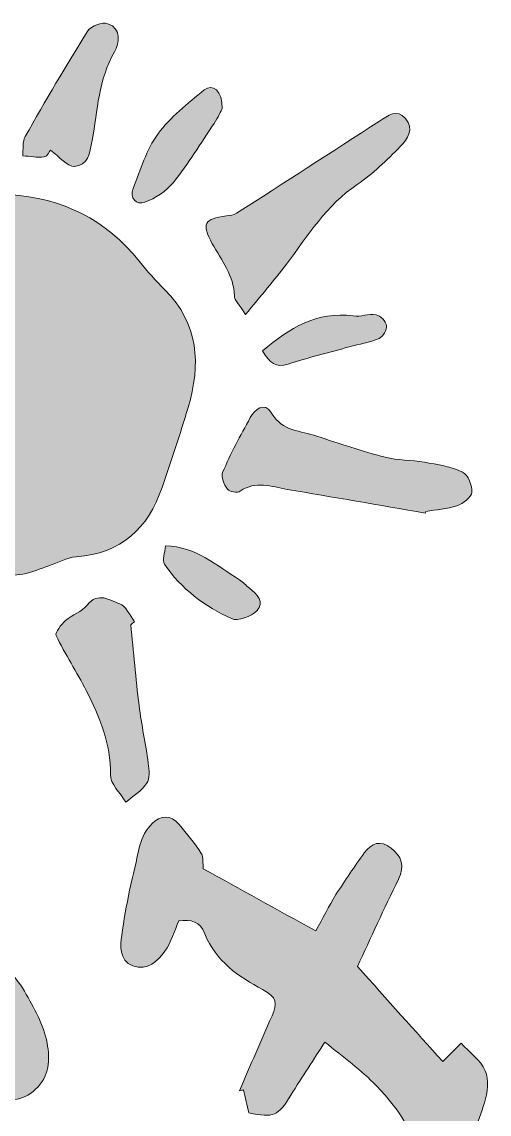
# Model space of a CAD drawing. Header units: centimetres. Extents: x 0 to 18.3, y -0.9 to 29.5.
# Drawn here: x 11.07 to 13.181, y 24.299 to 29.239 of the extents above; entities that cross this region are included whole.
import ezdxf

# ---------------------------------------------------------------- set-up
doc = ezdxf.new("R2010")
doc.units = ezdxf.units.CM
doc.header["$MEASUREMENT"] = 0
doc.layers.add('Layer 1', color=7, linetype='Continuous', lineweight=0)

msp = doc.modelspace()

# ---------------------------------------------------------------- hatches: boundary and pattern name
at = {"layer": 'Layer 1', "true_color": 0x000000, "transparency": 33554687}
h = msp.add_hatch(color=18, dxfattribs=at)
h.dxf.hatch_style = 2
edge = h.paths.add_edge_path()
edge.add_spline(control_points=[(11.1999, 28.6583), (11.196, 28.6541), (11.1851, 28.6305), (11.1713, 28.6288), (11.1396, 28.6247), (11.1065, 28.6312), (11.0741, 28.6334), (11.0774, 28.6626), (11.0722, 28.6967), (11.0855, 28.7203), (11.1768, 28.8815), (11.2698, 29.0419), (11.3682, 29.1987), (11.3821, 29.2209), (11.434, 29.2392), (11.4586, 29.2308), (11.5239, 29.2085), (11.5094, 29.1409), (11.4883, 29.1037), (11.417, 28.9783), (11.4119, 28.8381), (11.3881, 28.7031), (11.3775, 28.6435), (11.3686, 28.5892), (11.3076, 28.5855), (11.2758, 28.5835), (11.241, 28.6288), (11.1999, 28.6583)], knot_values=[0, 0, 0, 0, 1, 1, 1, 2, 2, 2, 3, 3, 3, 4, 4, 4, 5, 5, 5, 6, 6, 6, 7, 7, 7, 8, 8, 8, 9, 9, 9, 9], degree=3, periodic=0)
h = msp.add_hatch(color=18, dxfattribs=at)
h.dxf.hatch_style = 2
edge = h.paths.add_edge_path()
edge.add_spline(control_points=[(11.9759, 28.847), (11.9706, 28.8373), (11.9568, 28.8069), (11.9385, 28.7794), (11.8788, 28.6895), (11.822, 28.597), (11.7548, 28.513), (11.7231, 28.4733), (11.6737, 28.4409), (11.6257, 28.4231), (11.5869, 28.4086), (11.5566, 28.4428), (11.5732, 28.4857), (11.6058, 28.5699), (11.6329, 28.6603), (11.6849, 28.7318), (11.7406, 28.8085), (11.8193, 28.8699), (11.8938, 28.931), (11.932, 28.9624), (11.9765, 28.9275), (11.9759, 28.847)], knot_values=[0, 0, 0, 0, 1, 1, 1, 2, 2, 2, 3, 3, 3, 4, 4, 4, 5, 5, 5, 6, 6, 6, 7, 7, 7, 7], degree=3, periodic=0)
h = msp.add_hatch(color=18, dxfattribs=at)
h.dxf.hatch_style = 2
edge = h.paths.add_edge_path()
edge.add_spline(control_points=[(12.0813, 27.9154), (12.0516, 27.9632), (12.0307, 27.9814), (12.0304, 27.9999), (12.029, 28.093), (11.9719, 28.1605), (11.9307, 28.2359), (11.8814, 28.3263), (11.8935, 28.3481), (11.9948, 28.3615), (12.0103, 28.3635), (12.0276, 28.3653), (12.0402, 28.3733), (12.2558, 28.5115), (12.4708, 28.6506), (12.6858, 28.7898), (12.7238, 28.8144), (12.7644, 28.8486), (12.8041, 28.8017), (12.8438, 28.7549), (12.8126, 28.708), (12.7796, 28.6747), (12.719, 28.6137), (12.6569, 28.5515), (12.5859, 28.5039), (12.4467, 28.4105), (12.3629, 28.2716), (12.2654, 28.143), (12.2105, 28.0706), (12.1512, 28.0015), (12.0813, 27.9154)], knot_values=[0, 0, 0, 0, 1, 1, 1, 2, 2, 2, 3, 3, 3, 4, 4, 4, 5, 5, 5, 6, 6, 6, 7, 7, 7, 8, 8, 8, 9, 9, 9, 10, 10, 10, 10], degree=3, periodic=0)
h = msp.add_hatch(color=18, dxfattribs=at)
h.dxf.hatch_style = 2
edge = h.paths.add_edge_path()
edge.add_spline(control_points=[(10.8271, 26.718), (10.6546, 26.7766), (10.4527, 26.8171), (10.383, 27.0515), (10.3596, 27.13), (10.3073, 27.1997), (10.2815, 27.2778), (10.2584, 27.3479), (10.2348, 27.4264), (10.2439, 27.497), (10.2799, 27.7741), (10.3723, 28.0354), (10.539, 28.2605), (10.6232, 28.3741), (10.7401, 28.461), (10.9019, 28.4437), (10.9383, 28.4398), (10.9772, 28.4607), (11.0141, 28.4582), (11.2533, 28.4423), (11.4515, 28.345), (11.6021, 28.1553), (11.6374, 28.1108), (11.6754, 28.0679), (11.7157, 28.0278), (11.8704, 27.8734), (11.8791, 27.6901), (11.8215, 27.495), (11.7856, 27.3734), (11.7452, 27.2531), (11.704, 27.1332), (11.6403, 26.9482), (11.5191, 26.8344), (11.3153, 26.8196), (11.2736, 26.8166), (11.2334, 26.7933), (11.1924, 26.7795), (11.1535, 26.7664), (11.1154, 26.7479), (11.0754, 26.7419), (11.0002, 26.7307), (10.924, 26.7268), (10.8271, 26.718)], knot_values=[0, 0, 0, 0, 1, 1, 1, 2, 2, 2, 3, 3, 3, 4, 4, 4, 5, 5, 5, 6, 6, 6, 7, 7, 7, 8, 8, 8, 9, 9, 9, 10, 10, 10, 11, 11, 11, 12, 12, 12, 13, 13, 13, 14, 14, 14, 14], degree=3, periodic=0)
h = msp.add_hatch(color=18, dxfattribs=at)
h.dxf.hatch_style = 2
edge = h.paths.add_edge_path()
edge.add_spline(control_points=[(12.1581, 27.7518), (12.2792, 27.8534), (12.4026, 27.9315), (12.5678, 27.9089), (12.6013, 27.9043), (12.6379, 27.9201), (12.6707, 27.9141), (12.6899, 27.9106), (12.7154, 27.8842), (12.7183, 27.8651), (12.721, 27.8473), (12.702, 27.8151), (12.6847, 27.8077), (12.6417, 27.7892), (12.5941, 27.7815), (12.5485, 27.7689), (12.4565, 27.7435), (12.3636, 27.721), (12.2732, 27.6911), (12.2175, 27.6726), (12.1893, 27.696), (12.1581, 27.7518)], knot_values=[0, 0, 0, 0, 1, 1, 1, 2, 2, 2, 3, 3, 3, 4, 4, 4, 5, 5, 5, 6, 6, 6, 7, 7, 7, 7], degree=3, periodic=0)
h = msp.add_hatch(color=18, dxfattribs=at)
h.dxf.hatch_style = 2
edge = h.paths.add_edge_path()
edge.add_spline(control_points=[(12.8921, 27.0177), (12.6843, 27.0535), (12.4766, 27.0896), (12.2687, 27.1248), (12.1981, 27.1367), (12.1273, 27.1659), (12.0571, 27.1166), (12.0448, 27.108), (12.0077, 27.114), (11.999, 27.1258), (11.9839, 27.1462), (11.9687, 27.1822), (11.9771, 27.2015), (12.0139, 27.2862), (12.0567, 27.3687), (12.1024, 27.449), (12.1236, 27.4861), (12.1657, 27.5248), (12.1986, 27.4692), (12.2473, 27.3869), (12.3307, 27.3899), (12.4031, 27.3655), (12.505, 27.3312), (12.6073, 27.2973), (12.7113, 27.2703), (12.7686, 27.2555), (12.8302, 27.2581), (12.8889, 27.2476), (12.9475, 27.2372), (13.0086, 27.228), (13.0612, 27.2028), (13.0859, 27.191), (13.1062, 27.1416), (13.1037, 27.1113), (13.1017, 27.0885), (13.0635, 27.0599), (13.0357, 27.0502), (12.9914, 27.0348), (12.9424, 27.0329), (12.8954, 27.0253), (12.8943, 27.0228), (12.8932, 27.0203), (12.8921, 27.0177)], knot_values=[0, 0, 0, 0, 1, 1, 1, 2, 2, 2, 3, 3, 3, 4, 4, 4, 5, 5, 5, 6, 6, 6, 7, 7, 7, 8, 8, 8, 9, 9, 9, 10, 10, 10, 11, 11, 11, 12, 12, 12, 13, 13, 13, 14, 14, 14, 14], degree=3, periodic=0)
h = msp.add_hatch(color=18, dxfattribs=at)
h.dxf.hatch_style = 2
edge = h.paths.add_edge_path()
edge.add_spline(control_points=[(11.719, 26.8688), (11.8592, 26.8676), (11.9506, 26.7777), (12.0543, 26.7153), (12.0705, 26.7055), (12.0828, 26.6898), (12.0981, 26.6783), (12.1337, 26.6515), (12.1683, 26.6139), (12.1327, 26.5767), (12.1073, 26.5501), (12.0451, 26.5268), (12.0172, 26.54), (11.8976, 26.5964), (11.7894, 26.6737), (11.7147, 26.7865), (11.703, 26.8042), (11.7168, 26.8387), (11.719, 26.8688)], knot_values=[0, 0, 0, 0, 1, 1, 1, 2, 2, 2, 3, 3, 3, 4, 4, 4, 5, 5, 5, 6, 6, 6, 6], degree=3, periodic=0)
h = msp.add_hatch(color=18, dxfattribs=at)
h.dxf.hatch_style = 2
edge = h.paths.add_edge_path()
edge.add_spline(control_points=[(11.5625, 26.5128), (11.5746, 26.3908), (11.5847, 26.2686), (11.5997, 26.147), (11.6105, 26.0598), (11.6298, 25.9736), (11.6415, 25.8864), (11.6456, 25.8559), (11.6491, 25.8168), (11.634, 25.7942), (11.6112, 25.7602), (11.5718, 25.7373), (11.5394, 25.7096), (11.5151, 25.7513), (11.4693, 25.7936), (11.4702, 25.8347), (11.4735, 25.9749), (11.4216, 26.0955), (11.3612, 26.2146), (11.3184, 26.299), (11.266, 26.3787), (11.2252, 26.464), (11.2189, 26.4772), (11.248, 26.5138), (11.2679, 26.5315), (11.2975, 26.5578), (11.3419, 26.5705), (11.3651, 26.6005), (11.4143, 26.6645), (11.4674, 26.622), (11.5123, 26.6077), (11.5405, 26.5987), (11.5573, 26.5543), (11.5792, 26.5258), (11.5736, 26.5215), (11.5681, 26.5171), (11.5625, 26.5128)], knot_values=[0, 0, 0, 0, 1, 1, 1, 2, 2, 2, 3, 3, 3, 4, 4, 4, 5, 5, 5, 6, 6, 6, 7, 7, 7, 8, 8, 8, 9, 9, 9, 10, 10, 10, 11, 11, 11, 12, 12, 12, 12], degree=3, periodic=0)
h = msp.add_hatch(color=18, dxfattribs=at)
h.dxf.hatch_style = 2
edge = h.paths.add_edge_path()
edge.add_spline(control_points=[(9.146, 25.6807), (9.2953, 25.8081), (9.4778, 25.8816), (9.6662, 25.8567), (9.8245, 25.8358), (9.9944, 25.787), (10.0916, 25.6218), (10.1537, 25.5164), (10.2327, 25.4205), (10.3088, 25.3239), (10.3314, 25.2952), (10.3675, 25.2745), (10.4011, 25.2575), (10.5329, 25.1905), (10.6483, 25.0986), (10.7986, 25.0573), (10.9029, 25.0286), (11.0132, 24.9765), (11.0818, 24.8552), (11.1254, 24.7781), (11.169, 24.7058), (11.1844, 24.6201), (11.1978, 24.5455), (11.1964, 24.4716), (11.1324, 24.4118), (11.071, 24.3544), (11.0043, 24.3535), (10.9393, 24.3915), (10.8343, 24.453), (10.7467, 24.5338), (10.6759, 24.6357), (10.6112, 24.7287), (10.5333, 24.8055), (10.4263, 24.8627), (10.2055, 24.9807), (9.9908, 25.1107), (9.8132, 25.2952), (9.7455, 25.3656), (9.6474, 25.4067), (9.5635, 25.4616), (9.546, 25.473), (9.5295, 25.486), (9.5134, 25.4993), (9.472, 25.5334), (9.4307, 25.5484), (9.373, 25.5328), (9.2171, 25.4906), (9.1826, 25.5153), (9.146, 25.6807)], knot_values=[0, 0, 0, 0, 1, 1, 1, 2, 2, 2, 3, 3, 3, 4, 4, 4, 5, 5, 5, 6, 6, 6, 7, 7, 7, 8, 8, 8, 9, 9, 9, 10, 10, 10, 11, 11, 11, 12, 12, 12, 13, 13, 13, 14, 14, 14, 15, 15, 15, 16, 16, 16, 16], degree=3, periodic=0)
h = msp.add_hatch(color=18, dxfattribs=at)
h.dxf.hatch_style = 2
edge = h.paths.add_edge_path()
edge.add_spline(control_points=[(11.8896, 25.4091), (12.0579, 25.3159), (12.2219, 25.225), (12.3978, 25.1275), (12.4287, 25.1834), (12.4566, 25.2392), (12.4895, 25.2918), (12.5298, 25.3562), (12.5733, 25.4187), (12.6173, 25.4808), (12.6495, 25.5264), (12.6917, 25.5392), (12.7381, 25.5023), (12.7847, 25.4653), (12.8026, 25.4226), (12.7721, 25.3614), (12.7061, 25.2293), (12.6462, 25.0943), (12.5867, 24.9667), (12.7207, 24.8169), (12.8477, 24.6751), (12.9716, 24.5367), (12.9952, 24.5602), (13.0249, 24.5898), (13.0545, 24.6194), (13.0923, 24.5786), (13.1432, 24.5435), (13.1639, 24.4955), (13.1814, 24.4547), (13.1735, 24.3962), (13.1601, 24.3505), (13.1337, 24.26), (13.0877, 24.1773), (13.1164, 24.0748), (13.1325, 24.0172), (13.0007, 23.8755), (12.9398, 23.8669), (12.8741, 23.8576), (12.7994, 23.9425), (12.8219, 24.0144), (12.8778, 24.1929), (12.7795, 24.3135), (12.6718, 24.4273), (12.6049, 24.4979), (12.5233, 24.5546), (12.4396, 24.6248), (12.391, 24.5493), (12.3364, 24.4678), (12.2852, 24.3842), (12.228, 24.2908), (12.2094, 24.2814), (12.0953, 24.3046), (12.0875, 24.3391), (12.0796, 24.3739), (12.0718, 24.4088), (12.0658, 24.4075), (12.0599, 24.4061), (12.054, 24.4048), (12.1027, 24.5181), (12.1503, 24.6319), (12.2006, 24.7444), (12.2255, 24.7999), (12.2226, 24.8279), (12.1582, 24.8624), (12.0503, 24.9202), (11.9449, 24.9918), (11.8971, 25.1151), (11.8752, 25.1715), (11.8345, 25.1802), (11.7796, 25.174), (11.7592, 25.1279), (11.7458, 25.0763), (11.7164, 25.0365), (11.6833, 24.9918), (11.6394, 24.9444), (11.5723, 24.9697), (11.5073, 24.9942), (11.5161, 25.0652), (11.5215, 25.107), (11.539, 25.2443), (11.572, 25.3799), (11.604, 25.515), (11.6124, 25.5503), (11.633, 25.5874), (11.6586, 25.6129), (11.6958, 25.65), (11.7425, 25.6569), (11.7811, 25.609), (11.8156, 25.5664), (11.8514, 25.5244), (11.8807, 25.4783), (11.892, 25.4605), (11.8871, 25.4324), (11.8896, 25.4091)], knot_values=[0, 0, 0, 0, 1, 1, 1, 2, 2, 2, 3, 3, 3, 4, 4, 4, 5, 5, 5, 6, 6, 6, 7, 7, 7, 8, 8, 8, 9, 9, 9, 10, 10, 10, 11, 11, 11, 12, 12, 12, 13, 13, 13, 14, 14, 14, 15, 15, 15, 16, 16, 16, 17, 17, 17, 18, 18, 18, 19, 19, 19, 20, 20, 20, 21, 21, 21, 22, 22, 22, 23, 23, 23, 24, 24, 24, 25, 25, 25, 26, 26, 26, 27, 27, 27, 28, 28, 28, 29, 29, 29, 30, 30, 30, 31, 31, 31, 31], degree=3, periodic=0)

# ---------------------------------------------------------------- linework, layer by layer
at = {"layer": 'Layer 1'}
for points, knots in [([(11.1999, 28.6583), (11.196, 28.6541), (11.1851, 28.6305), (11.1713, 28.6288), (11.1396, 28.6247), (11.1065, 28.6312), (11.0741, 28.6334), (11.0774, 28.6626), (11.0722, 28.6967), (11.0855, 28.7203), (11.1768, 28.8815), (11.2698, 29.0419), (11.3682, 29.1987), (11.3821, 29.2209), (11.434, 29.2392), (11.4586, 29.2308), (11.5239, 29.2085), (11.5094, 29.1409), (11.4883, 29.1037), (11.417, 28.9783), (11.4119, 28.8381), (11.3881, 28.7031), (11.3775, 28.6435), (11.3686, 28.5892), (11.3076, 28.5855), (11.2758, 28.5835), (11.241, 28.6288), (11.1999, 28.6583)], [0, 0, 0, 0, 1, 1, 1, 2, 2, 2, 3, 3, 3, 4, 4, 4, 5, 5, 5, 6, 6, 6, 7, 7, 7, 8, 8, 8, 9, 9, 9, 9]), ([(11.9759, 28.847), (11.9706, 28.8373), (11.9568, 28.8069), (11.9385, 28.7794), (11.8788, 28.6895), (11.822, 28.597), (11.7548, 28.513), (11.7231, 28.4733), (11.6737, 28.4409), (11.6257, 28.4231), (11.5869, 28.4086), (11.5566, 28.4428), (11.5732, 28.4857), (11.6058, 28.5699), (11.6329, 28.6603), (11.6849, 28.7318), (11.7406, 28.8085), (11.8193, 28.8699), (11.8938, 28.931), (11.932, 28.9624), (11.9765, 28.9275), (11.9759, 28.847)], [0, 0, 0, 0, 1, 1, 1, 2, 2, 2, 3, 3, 3, 4, 4, 4, 5, 5, 5, 6, 6, 6, 7, 7, 7, 7]), ([(12.0813, 27.9154), (12.0516, 27.9632), (12.0307, 27.9814), (12.0304, 27.9999), (12.029, 28.093), (11.9719, 28.1605), (11.9307, 28.2359), (11.8814, 28.3263), (11.8935, 28.3481), (11.9948, 28.3615), (12.0103, 28.3635), (12.0276, 28.3653), (12.0402, 28.3733), (12.2558, 28.5115), (12.4708, 28.6506), (12.6858, 28.7898), (12.7238, 28.8144), (12.7644, 28.8486), (12.8041, 28.8017), (12.8438, 28.7549), (12.8126, 28.708), (12.7796, 28.6747), (12.719, 28.6137), (12.6569, 28.5515), (12.5859, 28.5039), (12.4467, 28.4105), (12.3629, 28.2716), (12.2654, 28.143), (12.2105, 28.0706), (12.1512, 28.0015), (12.0813, 27.9154)], [0, 0, 0, 0, 1, 1, 1, 2, 2, 2, 3, 3, 3, 4, 4, 4, 5, 5, 5, 6, 6, 6, 7, 7, 7, 8, 8, 8, 9, 9, 9, 10, 10, 10, 10]), ([(10.8271, 26.718), (10.6546, 26.7766), (10.4527, 26.8171), (10.383, 27.0515), (10.3596, 27.13), (10.3073, 27.1997), (10.2815, 27.2778), (10.2584, 27.3479), (10.2348, 27.4264), (10.2439, 27.497), (10.2799, 27.7741), (10.3723, 28.0354), (10.539, 28.2605), (10.6232, 28.3741), (10.7401, 28.461), (10.9019, 28.4437), (10.9383, 28.4398), (10.9772, 28.4607), (11.0141, 28.4582), (11.2533, 28.4423), (11.4515, 28.345), (11.6021, 28.1553), (11.6374, 28.1108), (11.6754, 28.0679), (11.7157, 28.0278), (11.8704, 27.8734), (11.8791, 27.6901), (11.8215, 27.495), (11.7856, 27.3734), (11.7452, 27.2531), (11.704, 27.1332), (11.6403, 26.9482), (11.5191, 26.8344), (11.3153, 26.8196), (11.2736, 26.8166), (11.2334, 26.7933), (11.1924, 26.7795), (11.1535, 26.7664), (11.1154, 26.7479), (11.0754, 26.7419), (11.0002, 26.7307), (10.924, 26.7268), (10.8271, 26.718)], [0, 0, 0, 0, 1, 1, 1, 2, 2, 2, 3, 3, 3, 4, 4, 4, 5, 5, 5, 6, 6, 6, 7, 7, 7, 8, 8, 8, 9, 9, 9, 10, 10, 10, 11, 11, 11, 12, 12, 12, 13, 13, 13, 14, 14, 14, 14]), ([(12.1581, 27.7518), (12.2792, 27.8534), (12.4026, 27.9315), (12.5678, 27.9089), (12.6013, 27.9043), (12.6379, 27.9201), (12.6707, 27.9141), (12.6899, 27.9106), (12.7154, 27.8842), (12.7183, 27.8651), (12.721, 27.8473), (12.702, 27.8151), (12.6847, 27.8077), (12.6417, 27.7892), (12.5941, 27.7815), (12.5485, 27.7689), (12.4565, 27.7435), (12.3636, 27.721), (12.2732, 27.6911), (12.2175, 27.6726), (12.1893, 27.696), (12.1581, 27.7518)], [0, 0, 0, 0, 1, 1, 1, 2, 2, 2, 3, 3, 3, 4, 4, 4, 5, 5, 5, 6, 6, 6, 7, 7, 7, 7]), ([(12.8921, 27.0177), (12.6843, 27.0535), (12.4766, 27.0896), (12.2687, 27.1248), (12.1981, 27.1367), (12.1273, 27.1659), (12.0571, 27.1166), (12.0448, 27.108), (12.0077, 27.114), (11.999, 27.1258), (11.9839, 27.1462), (11.9687, 27.1822), (11.9771, 27.2015), (12.0139, 27.2862), (12.0567, 27.3687), (12.1024, 27.449), (12.1236, 27.4861), (12.1657, 27.5248), (12.1986, 27.4692), (12.2473, 27.3869), (12.3307, 27.3899), (12.4031, 27.3655), (12.505, 27.3312), (12.6073, 27.2973), (12.7113, 27.2703), (12.7686, 27.2555), (12.8302, 27.2581), (12.8889, 27.2476), (12.9475, 27.2372), (13.0086, 27.228), (13.0612, 27.2028), (13.0859, 27.191), (13.1062, 27.1416), (13.1037, 27.1113), (13.1017, 27.0885), (13.0635, 27.0599), (13.0357, 27.0502), (12.9914, 27.0348), (12.9424, 27.0329), (12.8954, 27.0253), (12.8943, 27.0228), (12.8932, 27.0203), (12.8921, 27.0177)], [0, 0, 0, 0, 1, 1, 1, 2, 2, 2, 3, 3, 3, 4, 4, 4, 5, 5, 5, 6, 6, 6, 7, 7, 7, 8, 8, 8, 9, 9, 9, 10, 10, 10, 11, 11, 11, 12, 12, 12, 13, 13, 13, 14, 14, 14, 14]), ([(11.719, 26.8688), (11.8592, 26.8676), (11.9506, 26.7777), (12.0543, 26.7153), (12.0705, 26.7055), (12.0828, 26.6898), (12.0981, 26.6783), (12.1337, 26.6515), (12.1683, 26.6139), (12.1327, 26.5767), (12.1073, 26.5501), (12.0451, 26.5268), (12.0172, 26.54), (11.8976, 26.5964), (11.7894, 26.6737), (11.7147, 26.7865), (11.703, 26.8042), (11.7168, 26.8387), (11.719, 26.8688)], [0, 0, 0, 0, 1, 1, 1, 2, 2, 2, 3, 3, 3, 4, 4, 4, 5, 5, 5, 6, 6, 6, 6]), ([(11.5625, 26.5128), (11.5746, 26.3908), (11.5847, 26.2686), (11.5997, 26.147), (11.6105, 26.0598), (11.6298, 25.9736), (11.6415, 25.8864), (11.6456, 25.8559), (11.6491, 25.8168), (11.634, 25.7942), (11.6112, 25.7602), (11.5718, 25.7373), (11.5394, 25.7096), (11.5151, 25.7513), (11.4693, 25.7936), (11.4702, 25.8347), (11.4735, 25.9749), (11.4216, 26.0955), (11.3612, 26.2146), (11.3184, 26.299), (11.266, 26.3787), (11.2252, 26.464), (11.2189, 26.4772), (11.248, 26.5138), (11.2679, 26.5315), (11.2975, 26.5578), (11.3419, 26.5705), (11.3651, 26.6005), (11.4143, 26.6645), (11.4674, 26.622), (11.5123, 26.6077), (11.5405, 26.5987), (11.5573, 26.5543), (11.5792, 26.5258), (11.5736, 26.5215), (11.5681, 26.5171), (11.5625, 26.5128)], [0, 0, 0, 0, 1, 1, 1, 2, 2, 2, 3, 3, 3, 4, 4, 4, 5, 5, 5, 6, 6, 6, 7, 7, 7, 8, 8, 8, 9, 9, 9, 10, 10, 10, 11, 11, 11, 12, 12, 12, 12]), ([(9.146, 25.6807), (9.2953, 25.8081), (9.4778, 25.8816), (9.6662, 25.8567), (9.8245, 25.8358), (9.9944, 25.787), (10.0916, 25.6218), (10.1537, 25.5164), (10.2327, 25.4205), (10.3088, 25.3239), (10.3314, 25.2952), (10.3675, 25.2745), (10.4011, 25.2575), (10.5329, 25.1905), (10.6483, 25.0986), (10.7986, 25.0573), (10.9029, 25.0286), (11.0132, 24.9765), (11.0818, 24.8552), (11.1254, 24.7781), (11.169, 24.7058), (11.1844, 24.6201), (11.1978, 24.5455), (11.1964, 24.4716), (11.1324, 24.4118), (11.071, 24.3544), (11.0043, 24.3535), (10.9393, 24.3915), (10.8343, 24.453), (10.7467, 24.5338), (10.6759, 24.6357), (10.6112, 24.7287), (10.5333, 24.8055), (10.4263, 24.8627), (10.2055, 24.9807), (9.9908, 25.1107), (9.8132, 25.2952), (9.7455, 25.3656), (9.6474, 25.4067), (9.5635, 25.4616), (9.546, 25.473), (9.5295, 25.486), (9.5134, 25.4993), (9.472, 25.5334), (9.4307, 25.5484), (9.373, 25.5328), (9.2171, 25.4906), (9.1826, 25.5153), (9.146, 25.6807)], [0, 0, 0, 0, 1, 1, 1, 2, 2, 2, 3, 3, 3, 4, 4, 4, 5, 5, 5, 6, 6, 6, 7, 7, 7, 8, 8, 8, 9, 9, 9, 10, 10, 10, 11, 11, 11, 12, 12, 12, 13, 13, 13, 14, 14, 14, 15, 15, 15, 16, 16, 16, 16]), ([(11.8896, 25.4091), (12.0579, 25.3159), (12.2219, 25.225), (12.3978, 25.1275), (12.4287, 25.1834), (12.4566, 25.2392), (12.4895, 25.2918), (12.5298, 25.3562), (12.5733, 25.4187), (12.6173, 25.4808), (12.6495, 25.5264), (12.6917, 25.5392), (12.7381, 25.5023), (12.7847, 25.4653), (12.8026, 25.4226), (12.7721, 25.3614), (12.7061, 25.2293), (12.6462, 25.0943), (12.5867, 24.9667), (12.7207, 24.8169), (12.8477, 24.6751), (12.9716, 24.5367), (12.9952, 24.5602), (13.0249, 24.5898), (13.0545, 24.6194), (13.0923, 24.5786), (13.1432, 24.5435), (13.1639, 24.4955), (13.1814, 24.4547), (13.1735, 24.3962), (13.1601, 24.3505), (13.1337, 24.26), (13.0877, 24.1773), (13.1164, 24.0748), (13.1325, 24.0172), (13.0007, 23.8755), (12.9398, 23.8669), (12.8741, 23.8576), (12.7994, 23.9425), (12.8219, 24.0144), (12.8778, 24.1929), (12.7795, 24.3135), (12.6718, 24.4273), (12.6049, 24.4979), (12.5233, 24.5546), (12.4396, 24.6248), (12.391, 24.5493), (12.3364, 24.4678), (12.2852, 24.3842), (12.228, 24.2908), (12.2094, 24.2814), (12.0953, 24.3046), (12.0875, 24.3391), (12.0796, 24.3739), (12.0718, 24.4088), (12.0658, 24.4075), (12.0599, 24.4061), (12.054, 24.4048), (12.1027, 24.5181), (12.1503, 24.6319), (12.2006, 24.7444), (12.2255, 24.7999), (12.2226, 24.8279), (12.1582, 24.8624), (12.0503, 24.9202), (11.9449, 24.9918), (11.8971, 25.1151), (11.8752, 25.1715), (11.8345, 25.1802), (11.7796, 25.174), (11.7592, 25.1279), (11.7458, 25.0763), (11.7164, 25.0365), (11.6833, 24.9918), (11.6394, 24.9444), (11.5723, 24.9697), (11.5073, 24.9942), (11.5161, 25.0652), (11.5215, 25.107), (11.539, 25.2443), (11.572, 25.3799), (11.604, 25.515), (11.6124, 25.5503), (11.633, 25.5874), (11.6586, 25.6129), (11.6958, 25.65), (11.7425, 25.6569), (11.7811, 25.609), (11.8156, 25.5664), (11.8514, 25.5244), (11.8807, 25.4783), (11.892, 25.4605), (11.8871, 25.4324), (11.8896, 25.4091)], [0, 0, 0, 0, 1, 1, 1, 2, 2, 2, 3, 3, 3, 4, 4, 4, 5, 5, 5, 6, 6, 6, 7, 7, 7, 8, 8, 8, 9, 9, 9, 10, 10, 10, 11, 11, 11, 12, 12, 12, 13, 13, 13, 14, 14, 14, 15, 15, 15, 16, 16, 16, 17, 17, 17, 18, 18, 18, 19, 19, 19, 20, 20, 20, 21, 21, 21, 22, 22, 22, 23, 23, 23, 24, 24, 24, 25, 25, 25, 26, 26, 26, 27, 27, 27, 28, 28, 28, 29, 29, 29, 30, 30, 30, 31, 31, 31, 31])]:
    msp.add_open_spline(points, degree=3, knots=knots, dxfattribs=at)

doc.saveas('drawing.dxf')
